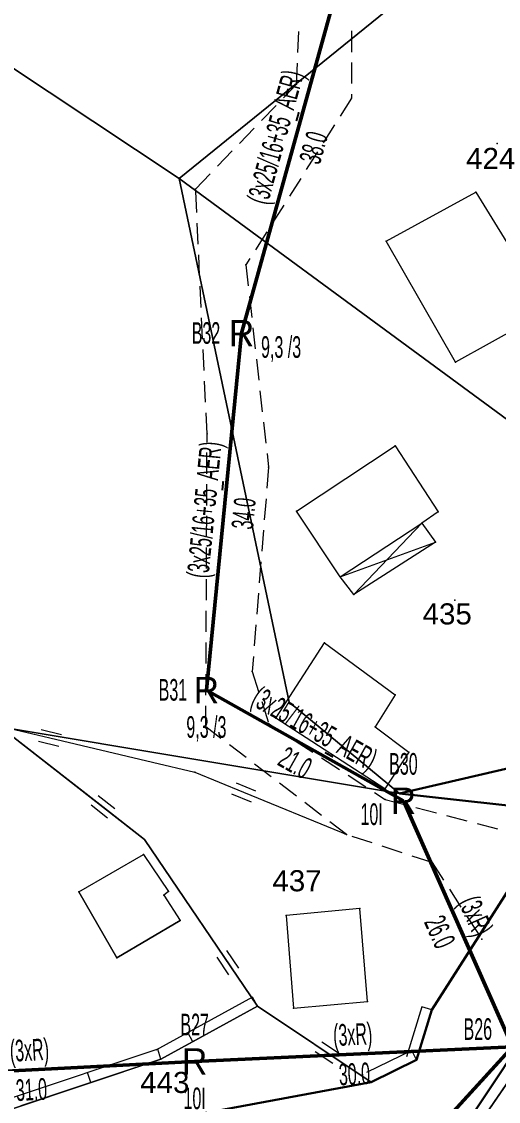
# Model space of a CAD drawing. Header units: millimetres. Extents: x 615240 to 617330, y 4151758 to 4153557.
# Drawn here: x 615450.6 to 615495.8, y 4152427.7 to 4152530 of the extents above; entities that cross this region are included whole.
import ezdxf
from ezdxf.enums import TextEntityAlignment as Align
from ezdxf.xclip import XClip

# ---------------------------------------------------------------- set-up
doc = ezdxf.new("R2010")
doc.units = ezdxf.units.MM
doc.header["$XCLIPFRAME"] = 2
for name, color, linetype, lineweight in [('02_ADA_ALN_YENI', 7, 'Continuous', 30), ('03_PARSEL_ALN_ESKI', 18, 'Continuous', 0), ('03_PARSEL_ALN_YENI', 171, 'Continuous', 0), ('03_PARSEL_NO_ESKI', 5, 'Continuous', 0), ('03_PARSEL_SNR_YENI', 5, 'Continuous', 0), ('04_YAPI_ALN_TSCLSIZ', 18, 'Continuous', 0), ('04_YAPI_SNR_TSCL', 232, 'Continuous', 0), ('04_YAPI_SNR_TSCLSZ', 77, 'Continuous', 0), ('06_DETAY_SNR_KROKI', 4, 'Continuous', 0), ('06_DETAY_SNR_PAFTA', 26, 'Continuous', 0), ('07_SNRTIP_GECERLI', 30, 'Continuous', 0), ('07_SNRTIP_SABIT', 18, 'Continuous', 0), ('DIREK_AG_MEVCUT', 3, 'Continuous', 25), ('HAT_AG_HAVAI_MEVCUT', 82, 'Continuous', 50), ('NOKTA_DETAY_YENI', 171, 'Continuous', 0), ('NOKTA_PARSEL_ESKI', 6, 'Continuous', 0), ('NOKTA_PARSEL_YENI', 30, 'Continuous', 0), ('NOKTA_YAPI_TSCL', 232, 'Continuous', 0), ('NOKTA_YAPI_TSCLSIZ', 77, 'Continuous', 0)]:
    doc.layers.add(name, color=color, linetype=linetype, lineweight=lineweight)
doc.styles.add('Direk', font='B_CAD')
doc.styles.get("Standard").update_dxf_attribs({"font": 'Arial'})

# ---------------------------------------------------------------- blocks, each defined once
blk = doc.blocks.new('fggg')
at = {"layer": '02_ADA_ALN_YENI', "color": 252}
for points in [[(615501.25, 4152590.13, 0), (615507.72, 4152578.45, 0), (615507.47, 4152561.15, 0), (615508.63, 4152534.9, 0), (615509.7, 4152515.16, 0), (615509.7, 4152515.16, 0), (615514, 4152504.01, 0), (615516.45, 4152492.19, 0), (615512.83, 4152466.75, 0), (615508.11, 4152460.35, 0), (615503.16, 4152460.74, 0), (615486.44, 4152456.85, 0), (615501.54, 4152455.16, 0), (615489.49, 4152436.33, 0), (615488.05, 4152431.59, 0), (615483.75, 4152429.48, 0), (615464.52, 4152425.89, 0), (615450.56, 4152424.49, 0)], [(615540.65, 4152415.48, 0), (615547.07, 4152429.36, 0), (615547.71, 4152439.4, 0), (615550.35, 4152446.26, 0), (615551.44, 4152450.84, 0), (615550.26, 4152452.97, 0), (615539.9, 4152455.36, 0), (615522.12, 4152472.09, 0), (615513.72, 4152458.27, 0), (615512.98, 4152456.7, 0), (615512.73, 4152455.93, 0), (615510.58, 4152452.95, 0), (615501.32, 4152441.57, 0), (615499.15, 4152435.13, 0), (615487.98, 4152418.33, 0)]]:
    blk.add_polyline3d(points, dxfattribs=at)
at = {"layer": '03_PARSEL_ALN_ESKI', "color": 252}
for p in [(615495.67, 4152518.45), (615491.68, 4152475.18), (615477.01, 4152448.57), (615464.48, 4152429.45)]:
    blk.add_point(p, dxfattribs=at)
at = {"layer": '03_PARSEL_ALN_YENI', "color": 252}
for points in [[(615490.95, 4152535.75, 0), (615465.54, 4152515.16, 0), (615440.88, 4152531.53, 0), (615449.98, 4152545.28, 0), (615449.49, 4152549.47, 0), (615490.95, 4152535.75, 0)], [(615465.54, 4152515.16, 0), (615490.95, 4152535.75, 0), (615508.63, 4152534.9, 0), (615509.7, 4152515.16, 0), (615514, 4152504.01, 0), (615516.45, 4152492.19, 0), (615512.99, 4152480.25, 0), (615465.54, 4152515.16, 0)], [(615440.88, 4152531.53, 0), (615465.54, 4152515.16, 0), (615475.97, 4152465.5, 0), (615486.44, 4152456.85, 0), (615448.57, 4152463.15, 0), (615417.56, 4152496.27, 0), (615440.88, 4152531.53, 0)], [(615465.54, 4152515.16, 0), (615512.99, 4152480.25, 0), (615510.56, 4152470.7, 0), (615503.16, 4152460.74, 0), (615486.44, 4152456.85, 0), (615475.97, 4152465.5, 0), (615465.54, 4152515.16, 0)], [(615438.07, 4152424.47, 0), (615429.25, 4152442.67, 0), (615432.71, 4152446.33, 0), (615448.57, 4152463.15, 0), (615462.27, 4152452.49, 0), (615472.98, 4152436.67, 0), (615463.83, 4152431.65, 0), (615449.86, 4152426.99, 0), (615438.07, 4152424.47, 0)], [(615489.49, 4152436.33, 0), (615488.05, 4152431.59, 0), (615483.75, 4152429.48, 0), (615472.98, 4152436.67, 0), (615462.27, 4152452.49, 0), (615448.57, 4152463.15, 0), (615486.44, 4152456.85, 0), (615501.54, 4152455.16, 0), (615489.49, 4152436.33, 0)], [(615449.86, 4152426.99, 0), (615463.83, 4152431.65, 0), (615472.98, 4152436.67, 0), (615483.75, 4152429.48, 0), (615464.52, 4152425.89, 0), (615450.56, 4152424.49, 0), (615438.07, 4152424.47, 0), (615449.86, 4152426.99, 0)], [(615513.94, 4152394.05, 0), (615496.78, 4152409.62, 0), (615487.98, 4152418.33, 0), (615499.15, 4152435.13, 0), (615512.46, 4152428.01, 0), (615526.38, 4152421.74, 0), (615516.66, 4152391.39, 0), (615513.94, 4152394.05, 0)]]:
    blk.add_polyline3d(points, close=True, dxfattribs=at)
at = {"layer": '03_PARSEL_SNR_YENI', "color": 252}
for p, q in [((615458.33, 4152455.57, 0.95), (615450.44, 4152461.71, 0.95)), ((615459.46, 4152455.4, 0.95), (615457.89, 4152456.62, 0.95)), ((615458.77, 4152454.51, 0.95), (615457.2, 4152455.74, 0.95)), ((615462.27, 4152452.49, 0.95), (615458.33, 4152455.57, 0.95)), ((615464.58, 4152449.09, 0.95), (615462.27, 4152452.49, 0.95)), ((615470.18, 4152440.81, 0.95), (615464.58, 4152449.09, 0.95)), ((615470.27, 4152439.66, 0.95), (615469.15, 4152441.32, 0.95)), ((615471.21, 4152440.29, 0.95), (615470.08, 4152441.95, 0.95)), ((615472.98, 4152436.67, 0.95), (615470.18, 4152440.81, 0.95)), ((615472.5, 4152437.54, 0.95), (615463.35, 4152432.52, 0.95)), ((615472.98, 4152436.67, 0.95), (615472.5, 4152437.54, 0.95)), ((615472.98, 4152436.67, 0.95), (615466.84, 4152433.3, 0.95)), ((615479.59, 4152432.26, 0.95), (615472.98, 4152436.67, 0.95)), ((615488.53, 4152436.62, 0.95), (615487.09, 4152431.88, 0.95)), ((615489.49, 4152436.33, 0.95), (615488.05, 4152431.59, 0.95)), ((615489.49, 4152436.33, 0.95), (615488.53, 4152436.62, 0.95)), ((615466.84, 4152433.3, 0.95), (615466.36, 4152434.17, 0.95)), ((615466.84, 4152433.3, 0.95), (615463.83, 4152431.65, 0.95)), ((615480.73, 4152432.17, 0.95), (615479.07, 4152433.28, 0.95)), ((615463.52, 4152432.59, 0.95), (615449.55, 4152427.94, 0.95)), ((615463.83, 4152431.65, 0.95), (615463.52, 4152432.59, 0.95)), ((615480.11, 4152431.24, 0.95), (615478.44, 4152432.35, 0.95)), ((615483.75, 4152429.48, 0.95), (615479.59, 4152432.26, 0.95)), ((615487.61, 4152432.49, 0.95), (615483.31, 4152430.38, 0.95)), ((615488.05, 4152431.59, 0.95), (615487.61, 4152432.49, 0.95)), ((615463.83, 4152431.65, 0.95), (615457.19, 4152429.43, 0.95)), ((615488.05, 4152431.59, 0.95), (615483.75, 4152429.48, 0.95)), ((615457.19, 4152429.43, 0.95), (615456.88, 4152430.38, 0.95)), ((615496.38, 4152430.97, 0.95), (615490.85, 4152422.64, 0.95)), ((615457.19, 4152429.43, 0.95), (615450.55, 4152427.22, 0.95)), ((615479.26, 4152428.65, 0.95), (615483.75, 4152429.48, 0.95)), ((615469.43, 4152426.81, 0.95), (615479.26, 4152428.65, 0.95))]:
    blk.add_line(p, q, dxfattribs=at)
for p in [(615462.27, 4152452.49, 659.15), (615462.27, 4152452.49, 659.15), (615472.98, 4152436.67, 658.85), (615472.98, 4152436.67, 658.85), (615472.98, 4152436.67, 658.85), (615489.49, 4152436.33, 652.03), (615463.83, 4152431.65, 658.05), (615463.83, 4152431.65, 658.05), (615488.05, 4152431.59, 652.73), (615488.05, 4152431.59, 652.73), (615483.75, 4152429.48, 652.09), (615483.75, 4152429.48, 652.09), (615483.75, 4152429.48, 652.09)]:
    blk.add_point(p, dxfattribs=at)
at = {"layer": '04_YAPI_ALN_TSCLSIZ', "color": 252}
for points in [[(615479.32, 4152471.12, 0), (615486.01, 4152466.19, 0), (615484.11, 4152463.17, 0), (615487.3, 4152460.77, 0), (615485.04, 4152457.29, 0), (615474.7, 4152463.98, 0), (615479.32, 4152471.12, 0)], [(615456.04, 4152447.52, 0), (615462.18, 4152451.05, 0), (615464.53, 4152447.54, 0), (615464.11, 4152447.21, 0), (615465.66, 4152444.8, 0), (615459.63, 4152441.27, 0), (615456.04, 4152447.52, 0)], [(615494.72, 4152419.87, 0), (615492.05, 4152421.67, 0), (615493.54, 4152423.75, 0), (615493.04, 4152424.12, 0), (615498.88, 4152432.65, 0), (615501.96, 4152430.48, 0), (615495.87, 4152421.83, 0), (615494.72, 4152419.87, 0)]]:
    blk.add_polyline3d(points, close=True, dxfattribs=at)
at = {"layer": '04_YAPI_SNR_TSCL', "color": 252}
for p, q in [((615485.15, 4152509.2, 658.27), (615493.65, 4152513.85, 657.33)), ((615493.65, 4152513.85, 657.33), (615500.56, 4152502.63, 657.77)), ((615491.74, 4152497.73, 658.22), (615485.15, 4152509.2, 658.27)), ((615500.56, 4152502.63, 657.77), (615491.74, 4152497.73, 658.22)), ((615476.66, 4152483.6, 653.94), (615486.01, 4152489.81, 654.33)), ((615486.01, 4152489.81, 654.33), (615490.08, 4152483.54, 654.46)), ((615480.8, 4152477.38, 655.67), (615476.66, 4152483.6, 653.94)), ((615490.08, 4152483.54, 654.46), (615488.53, 4152482.48, 654.75)), ((615480.8, 4152477.38, 655.67), (615488.53, 4152482.48, 654.75)), ((615482.66, 4152445.93, 653.27), (615475.68, 4152445.26, 654.42)), ((615483.39, 4152437.12, 652.69), (615482.66, 4152445.93, 653.27)), ((615475.68, 4152445.26, 654.42), (615476.38, 4152436.49, 653.86)), ((615476.38, 4152436.49, 653.86), (615483.39, 4152437.12, 652.69))]:
    blk.add_line(p, q, dxfattribs=at)
at = {"layer": '04_YAPI_SNR_TSCLSZ', "color": 252}
for p, q in [((615488.53, 4152482.48, 654.75), (615482.1, 4152475.7, 654.47)), ((615488.53, 4152482.48, 654.75), (615489.84, 4152480.67, 654.36)), ((615480.8, 4152477.38, 655.67), (615489.84, 4152480.67, 654.36)), ((615489.84, 4152480.67, 654.36), (615482.1, 4152475.7, 654.47)), ((615482.1, 4152475.7, 654.47), (615480.8, 4152477.38, 655.67)), ((615474.7, 4152463.98, 653.46), (615479.32, 4152471.12, 653.87)), ((615479.32, 4152471.12, 653.87), (615486.01, 4152466.19, 654.76)), ((615486.01, 4152466.19, 654.76), (615484.11, 4152463.17, 653.79)), ((615485.04, 4152457.29, 652.65), (615474.7, 4152463.98, 653.46)), ((615484.11, 4152463.17, 653.79), (615487.3, 4152460.77, 652.15)), ((615487.3, 4152460.77, 652.15), (615485.04, 4152457.29, 652.65)), ((615456.04, 4152447.52, 658.79), (615462.18, 4152451.05, 659.38)), ((615462.18, 4152451.05, 659.38), (615464.53, 4152447.54, 658.87)), ((615456.04, 4152447.52, 658.79), (615459.63, 4152441.27, 652.46)), ((615464.53, 4152447.54, 658.87), (615464.11, 4152447.21, 653.5)), ((615464.11, 4152447.21, 653.5), (615465.66, 4152444.8, 658.7)), ((615459.63, 4152441.27, 652.46), (615465.66, 4152444.8, 658.7)), ((615493.04, 4152424.12, 647.88), (615498.88, 4152432.65, 650.08))]:
    blk.add_line(p, q, dxfattribs=at)
at = {"layer": '06_DETAY_SNR_KROKI', "color": 252}
for p, q in [((615448.44, 4152463.27, 0.95), (615453.31, 4152462.12, 0.95)), ((615452.47, 4152462.9, 0.95), (615454.41, 4152462.44, 0.95)), ((615452.21, 4152461.8, 0.95), (615454.15, 4152461.34, 0.95)), ((615453.31, 4152462.12, 0.95), (615463.04, 4152459.81, 0.95)), ((615463.04, 4152459.81, 0.95), (615467.03, 4152458.87, 0.95)), ((615467.03, 4152458.87, 0.95), (615471.66, 4152456.96, 0.95)), ((615470.95, 4152457.86, 0.95), (615472.8, 4152457.1, 0.95)), ((615470.52, 4152456.82, 0.95), (615472.37, 4152456.06, 0.95)), ((615471.66, 4152456.96, 0.95), (615480.9, 4152453.16, 0.95)), ((615480.9, 4152453.16, 0.95), (615481.42, 4152452.94, 0.95))]:
    blk.add_line(p, q, dxfattribs=at)
for p in [(615467.03, 4152458.87, 658.04), (615467.03, 4152458.87, 658.04), (615481.42, 4152452.94, 655.33)]:
    blk.add_point(p, dxfattribs=at)
at = {"layer": '06_DETAY_SNR_PAFTA', "color": 252}
for p, q in [((615476.81, 4152527.08, 0.95), (615476.9, 4152529.08, 0.95)), ((615481.87, 4152529.14, 0.95), (615481.87, 4152527.14, 0.95)), ((615476.68, 4152524.08, 0.95), (615476.77, 4152526.08, 0.95)), ((615481.87, 4152526.14, 0.95), (615481.88, 4152524.14, 0.95)), ((615475.44, 4152522.8, 0.95), (615476.68, 4152524.08, 0.95)), ((615481.88, 4152522.76, 0.95), (615480.81, 4152521.07, 0.95)), ((615481.88, 4152523.14, 0.95), (615481.88, 4152522.76, 0.95)), ((615473.36, 4152520.64, 0.95), (615474.75, 4152522.08, 0.95)), ((615480.27, 4152520.23, 0.95), (615479.2, 4152518.54, 0.95)), ((615471.28, 4152518.48, 0.95), (615472.66, 4152519.92, 0.95)), ((615469.19, 4152516.32, 0.95), (615470.58, 4152517.76, 0.95)), ((615478.67, 4152517.69, 0.95), (615477.6, 4152516, 0.95)), ((615467.11, 4152514.15, 0.95), (615468.5, 4152515.6, 0.95)), ((615477.07, 4152515.16, 0.95), (615476, 4152513.47, 0.95)), ((615467.22, 4152511.92, 0.95), (615467.12, 4152513.92, 0.95)), ((615475.46, 4152512.62, 0.95), (615474.39, 4152510.93, 0.95)), ((615467.35, 4152508.92, 0.95), (615467.26, 4152510.92, 0.95)), ((615473.86, 4152510.09, 0.95), (615472.79, 4152508.4, 0.95)), ((615467.49, 4152505.93, 0.95), (615467.4, 4152507.92, 0.95)), ((615472.25, 4152507.55, 0.95), (615471.87, 4152506.95, 0.95)), ((615471.87, 4152506.95, 0.95), (615472.09, 4152504.96, 0.95)), ((615467.63, 4152502.93, 0.95), (615467.54, 4152504.93, 0.95)), ((615472.21, 4152503.97, 0.95), (615472.43, 4152501.98, 0.95)), ((615467.77, 4152499.93, 0.95), (615467.68, 4152501.93, 0.95)), ((615472.54, 4152500.99, 0.95), (615472.76, 4152499, 0.95)), ((615467.91, 4152496.94, 0.95), (615467.82, 4152498.93, 0.95)), ((615472.88, 4152498.01, 0.95), (615473.1, 4152496.02, 0.95)), ((615468.05, 4152493.94, 0.95), (615467.96, 4152495.94, 0.95)), ((615473.21, 4152495.02, 0.95), (615473.43, 4152493.04, 0.95)), ((615468.19, 4152490.94, 0.95), (615468.1, 4152492.94, 0.95)), ((615473.54, 4152492.04, 0.95), (615473.77, 4152490.06, 0.95)), ((615468.19, 4152490.16, 0.95), (615468.19, 4152490.94, 0.95)), ((615468.17, 4152487.16, 0.95), (615468.18, 4152489.16, 0.95)), ((615473.88, 4152489.06, 0.95), (615474.02, 4152487.78, 0.95)), ((615474.02, 4152487.78, 0.95), (615473.86, 4152485.79, 0.95)), ((615468.16, 4152484.16, 0.95), (615468.17, 4152486.16, 0.95)), ((615473.78, 4152484.79, 0.95), (615473.62, 4152482.8, 0.95)), ((615468.15, 4152481.16, 0.95), (615468.16, 4152483.16, 0.95)), ((615473.54, 4152481.8, 0.95), (615473.38, 4152479.81, 0.95)), ((615468.14, 4152478.16, 0.95), (615468.15, 4152480.16, 0.95)), ((615473.3, 4152478.81, 0.95), (615473.14, 4152476.82, 0.95)), ((615468.13, 4152475.16, 0.95), (615468.13, 4152477.16, 0.95)), ((615473.06, 4152475.82, 0.95), (615472.9, 4152473.83, 0.95)), ((615468.12, 4152472.16, 0.95), (615468.12, 4152474.16, 0.95)), ((615472.82, 4152472.83, 0.95), (615472.66, 4152470.83, 0.95)), ((615468.1, 4152469.16, 0.95), (615468.11, 4152471.16, 0.95)), ((615472.58, 4152469.84, 0.95), (615472.46, 4152468.42, 0.95)), ((615468.09, 4152466.16, 0.95), (615468.1, 4152468.16, 0.95)), ((615472.46, 4152468.42, 0.95), (615473.07, 4152466.51, 0.95)), ((615468.08, 4152463.16, 0.95), (615468.09, 4152465.16, 0.95)), ((615473.37, 4152465.56, 0.95), (615473.97, 4152463.65, 0.95)), ((615469.51, 4152462.06, 0.95), (615468.08, 4152463.16, 0.95)), ((615474.03, 4152463.49, 0.95), (615475.7, 4152462.4, 0.95)), ((615476.54, 4152461.85, 0.95), (615478.21, 4152460.76, 0.95)), ((615471.9, 4152460.24, 0.95), (615470.31, 4152461.45, 0.95)), ((615479.05, 4152460.21, 0.95), (615480.73, 4152459.12, 0.95)), ((615474.28, 4152458.42, 0.95), (615472.69, 4152459.63, 0.95)), ((615476.66, 4152456.59, 0.95), (615475.07, 4152457.81, 0.95)), ((615481.56, 4152458.57, 0.95), (615483.24, 4152457.47, 0.95)), ((615484.07, 4152456.93, 0.95), (615485.08, 4152456.27, 0.95)), ((615479.04, 4152454.77, 0.95), (615477.45, 4152455.98, 0.95)), ((615485.08, 4152456.27, 0.95), (615487.02, 4152455.76, 0.95)), ((615487.99, 4152455.51, 0.95), (615489.92, 4152455.01, 0.95)), ((615490.89, 4152454.75, 0.95), (615492.82, 4152454.25, 0.95)), ((615481.42, 4152452.94, 0.95), (615479.84, 4152454.16, 0.95)), ((615493.79, 4152454, 0.95), (615495.73, 4152453.49, 0.95)), ((615483.83, 4152452.16, 0.95), (615481.93, 4152452.78, 0.95)), ((615486.68, 4152451.22, 0.95), (615484.78, 4152451.84, 0.95)), ((615489.53, 4152450.29, 0.95), (615487.63, 4152450.91, 0.95)), ((615489.53, 4152450.29, 0.95), (615490.61, 4152448.61, 0.95)), ((615491.16, 4152447.76, 0.95), (615492.24, 4152446.08, 0.95)), ((615492.78, 4152445.24, 0.95), (615493.87, 4152443.56, 0.95))]:
    blk.add_line(p, q, dxfattribs=at)
for p in [(615476.68, 4152524.08, 666.41), (615476.68, 4152524.08, 666.41), (615481.88, 4152522.76, 666.15), (615481.88, 4152522.76, 666.15), (615467.11, 4152514.15, 664.51), (615467.11, 4152514.15, 664.51), (615471.87, 4152506.95, 662.76), (615471.87, 4152506.95, 662.76), (615468.19, 4152490.94, 661.19), (615468.19, 4152490.94, 661.19), (615474.02, 4152487.78, 660.59), (615474.02, 4152487.78, 660.59), (615472.46, 4152468.42, 659.34), (615472.46, 4152468.42, 659.34), (615468.08, 4152463.16, 659.19), (615468.08, 4152463.16, 659.19), (615474.03, 4152463.49, 658.36), (615474.03, 4152463.49, 658.36), (615485.08, 4152456.27, 654.99), (615485.08, 4152456.27, 654.99), (615481.42, 4152452.94, 655.33), (615481.42, 4152452.94, 655.33), (615489.53, 4152450.29, 653.24), (615489.53, 4152450.29, 653.24), (615494.22, 4152443.02, 651.33)]:
    blk.add_point(p, dxfattribs=at)
at = {"layer": '07_SNRTIP_GECERLI', "color": 252}
for points in [[(615465.54, 4152515.16, 0), (615490.95, 4152535.75, 665.33)], [(615440.88, 4152531.53, 0), (615465.54, 4152515.16, 0)], [(615512.99, 4152480.25, 0), (615465.54, 4152515.16, 0)], [(615486.44, 4152456.85, 652.65), (615475.97, 4152465.5, 0), (615465.54, 4152515.16, 0)], [(615486.44, 4152456.85, 0), (615448.57, 4152463.15, 665.59)], [(615486.44, 4152456.85, 0), (615503.16, 4152460.74, 0)], [(615501.54, 4152455.16, 0), (615486.44, 4152456.85, 0)], [(615489.49, 4152436.33, 652.03), (615501.54, 4152455.16, 0)]]:
    blk.add_polyline3d(points, dxfattribs=at)
at = {"layer": '07_SNRTIP_SABIT', "color": 252}
for points in [[(615448.57, 4152463.15, 665.59), (615462.27, 4152452.49, 659.15), (615472.98, 4152436.67, 658.85)], [(615438.07, 4152424.47, 658.08), (615449.86, 4152426.99, 657.45), (615463.83, 4152431.65, 658.05), (615472.98, 4152436.67, 658.85)], [(615483.75, 4152429.48, 652.09), (615472.98, 4152436.67, 658.85)], [(615483.75, 4152429.48, 652.09), (615488.05, 4152431.59, 652.73), (615489.49, 4152436.33, 652.03)], [(615499.15, 4152435.13, 651.07), (615487.98, 4152418.33, 651.28)], [(615438.07, 4152424.47, 658.08), (615450.56, 4152424.49, 655.91), (615464.52, 4152425.89, 654.49), (615483.75, 4152429.48, 652.09)]]:
    blk.add_polyline3d(points, dxfattribs=at)
at = {"layer": 'NOKTA_DETAY_YENI', "color": 252}
for p in [(615476.68, 4152524.08, 666.41), (615481.88, 4152522.76, 666.15), (615467.11, 4152514.15, 664.51), (615471.87, 4152506.95, 662.76), (615468.19, 4152490.94, 661.19), (615474.02, 4152487.78, 660.59), (615472.46, 4152468.42, 659.34), (615468.08, 4152463.16, 659.19), (615474.03, 4152463.49, 658.36), (615467.03, 4152458.87, 658.04), (615485.08, 4152456.27, 654.99), (615481.42, 4152452.94, 655.33), (615489.53, 4152450.29, 653.24), (615494.22, 4152443.02, 651.33)]:
    blk.add_point(p, dxfattribs=at)
at = {"layer": 'NOKTA_PARSEL_ESKI', "color": 252}
for p in [(615465.54, 4152515.16), (615475.97, 4152465.5), (615486.44, 4152456.85, 652.65)]:
    blk.add_point(p, dxfattribs=at)
at = {"layer": 'NOKTA_PARSEL_YENI', "color": 252}
for p in [(615462.27, 4152452.49, 659.15), (615472.98, 4152436.67, 658.85), (615489.49, 4152436.33, 652.03), (615463.83, 4152431.65, 658.05), (615488.05, 4152431.59, 652.73), (615483.75, 4152429.48, 652.09)]:
    blk.add_point(p, dxfattribs=at)
at = {"layer": 'NOKTA_YAPI_TSCL', "color": 252}
for p in [(615493.65, 4152513.85, 657.33), (615485.15, 4152509.2, 658.27), (615491.74, 4152497.73, 658.22), (615486.01, 4152489.81, 654.33), (615476.66, 4152483.6), (615490.08, 4152483.54, 654.46), (615488.53, 4152482.48, 654.75), (615480.8, 4152477.38, 655.67), (615482.66, 4152445.93, 653.27), (615475.68, 4152445.26, 654.42), (615476.38, 4152436.49, 653.86), (615483.39, 4152437.12, 652.69)]:
    blk.add_point(p, dxfattribs=at)
at = {"layer": 'NOKTA_YAPI_TSCLSIZ', "color": 252}
for p in [(615489.84, 4152480.67, 654.36), (615482.1, 4152475.7, 654.47), (615479.32, 4152471.12, 653.87), (615486.01, 4152466.19, 654.76), (615474.7, 4152463.98), (615484.11, 4152463.17, 653.79), (615487.3, 4152460.77, 652.15), (615485.04, 4152457.29), (615462.18, 4152451.05, 659.38), (615456.04, 4152447.52, 658.79), (615464.53, 4152447.54, 658.87), (615464.11, 4152447.21), (615465.66, 4152444.8, 658.7), (615459.63, 4152441.27)]:
    blk.add_point(p, dxfattribs=at)
at = {"layer": '03_PARSEL_NO_ESKI', "color": 252}
for s, p in [('424', (615492.74, 4152516.05)), ('435', (615488.62, 4152472.87)), ('437', (615474.39, 4152447.57)), ('443', (615461.86, 4152428.45))]:
    blk.add_text(s, height=2, dxfattribs=at).set_placement(p)

msp = doc.modelspace()

# ---------------------------------------------------------------- linework, layer by layer
at = {"layer": 'HAT_AG_HAVAI_MEVCUT'}
for p, q in [((615471.46, 4152500.48), (615481.48, 4152536.68)), ((615468.13, 4152466.65), (615471.46, 4152500.48)), ((615486.8, 4152456.15), (615468.13, 4152466.65)), ((615497.13, 4152432.82), (615486.8, 4152456.15)), ((615497.13, 4152432.82), (615467.02, 4152431.44)), ((615497.13, 4152432.82), (615475.28, 4152408.92)), ((615435.89, 4152429.86), (615467.02, 4152431.44))]:
    msp.add_line(p, q, dxfattribs=at)

# ---------------------------------------------------------------- block references
ref = msp.add_blockref('fggg', (0, 0))
XClip(ref).set_block_clipping_path([(615240.4021353753, 4153557.293983656), (616576.5432835864, 4153557.293983656), (616576.5432835864, 4152657.5), (617142.5, 4152657.5), (617142.5, 4151777.5), (615240.4021353753, 4151757.5), (615240.4021353753, 4152657.5)])

# ---------------------------------------------------------------- texts
at = {"layer": 'DIREK_AG_MEVCUT', "style": 'Direk'}
for p in [(615471.46, 4152500.48), (615468.13, 4152466.65), (615486.8, 4152456.15), (615467.02, 4152431.44)]:
    msp.add_text('R', height=2.5, dxfattribs=at).set_placement(p, align=Align.MIDDLE_CENTER)
at = {"layer": 'DIREK_AG_MEVCUT', "width": 0.53}
for s, p in [('B32', (615468.09, 4152500.5)), ('9,3 /3', (615475.21, 4152499.17)), ('B31', (615464.96, 4152466.67)), ('9,3 /3', (615468.13, 4152463.15)), ('B30', (615486.8, 4152459.65)), ('10I', (615483.79, 4152454.88)), ('B27', (615467.02, 4152434.94)), ('B26', (615493.85, 4152434.51)), ('10I', (615467.02, 4152427.94))]:
    msp.add_text(s, height=2.05, dxfattribs=at).set_placement(p, align=Align.MIDDLE_CENTER)
at = {"layer": 'HAT_AG_HAVAI_MEVCUT', "lineweight": 30, "width": 0.53}
for s, rotation, p in [('(3x25/16+35_AER)', 74.5321, (615475.65, 4152518.81, 307740.74)), ('(3x25/16+35_AER)', 84.3815, (615468.95, 4152483.65, 307735.73)), ('(3x25/16+35_AER)', 330.6256, (615477.88, 4152462.14, 307734.07)), ('(3xR)', 293.8885, (615492.74, 4152444.83, 307743.4)), ('(3xR)', 362.6292, (615482.04, 4152432.98, 307733.51)), ('(3xR)', 2.8928, (615451.41, 4152431.5, 307733.51))]:
    msp.add_text(s, height=2.05, rotation=rotation, dxfattribs=at).set_placement(p, align=Align.CENTER)
for s, rotation, p in [('38.0', 74.5321, (615477.29, 4152518.35, 307740.74)), ('34.0', 84.3815, (615470.64, 4152483.49, 307735.73)), ('21.0', 330.6256, (615477.05, 4152460.66, 307734.07)), ('26.0', 293.8885, (615491.19, 4152444.14, 307743.4)), ('30.0', 362.6292, (615482.11, 4152431.28, 307733.51)), ('31.0', 2.8928, (615451.5, 4152429.8, 307733.51))]:
    msp.add_text(s, height=2.05, rotation=rotation, dxfattribs=at).set_placement(p, align=Align.TOP_CENTER)

doc.saveas('drawing.dxf')
